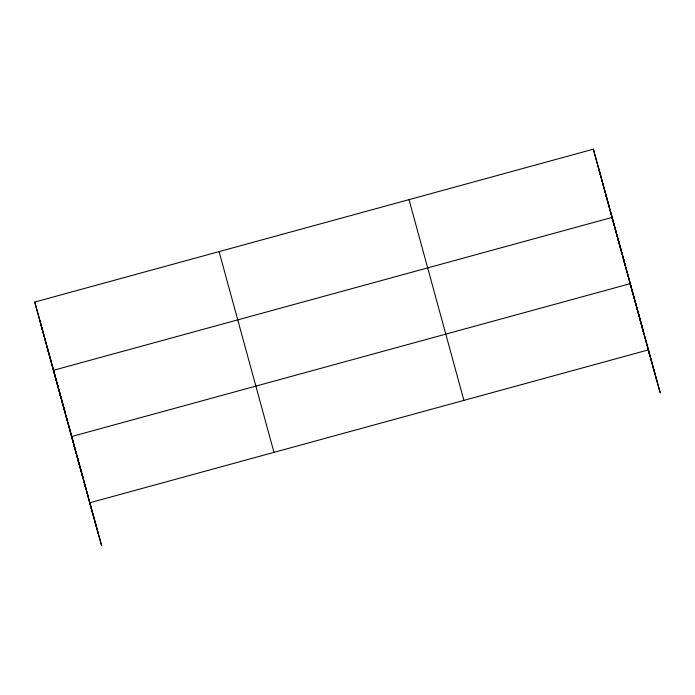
<?xml version="1.0" encoding="UTF-8"?>
<svg xmlns="http://www.w3.org/2000/svg" width="695" height="695" viewBox="0 0 695 695"><rect width="100%" height="100%" fill="white"/><g stroke="black" fill="none" stroke-linecap="round" stroke-linejoin="round"><path stroke-width="1.04" d="M91.28 508.671L34.75 302.064L593.348 149.19L660.25 392.936L648.244 349.933L89.646 502.806L101.652 545.81L89.577 501.642M599.568 171.943L601.21 177.807M605.788 194.696L607.43 200.56M624.023 260.443L612.017 217.439L53.411 370.322L62.854 404.134M618.055 239.523L619.688 245.387M624.093 261.607L625.726 267.471M642.137 326.693L630.13 283.682L71.533 436.564L83.539 479.567M642.206 327.849L643.839 333.713M34.75 302.064L71.185 434.401M40.97 324.817L42.612 330.681M47.191 347.57L48.832 353.434M63.141 405.15L65.417 413.325M59.449 392.397L61.09 398.261M65.486 414.481L67.128 420.345M77.571 458.639L79.204 464.503M83.608 480.723L85.242 486.587M598.412 167.313L656.827 380.678M593.348 149.19L649.877 355.797M409.016 199.639L463.904 400.381M219.09 251.616L273.978 452.358M71.455 435.4L77.501 457.484M77.77 458.492L89.299 500.643M39.806 320.187L98.23 533.552"/></g></svg>
